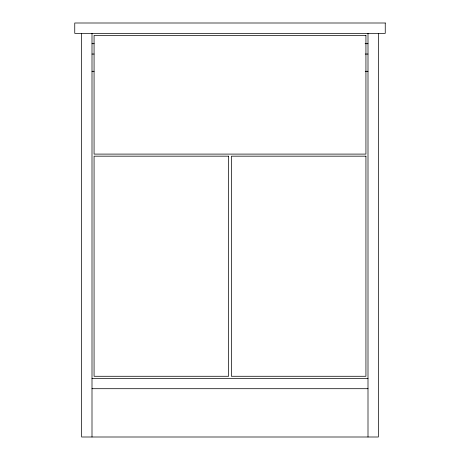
<?xml version="1.0" encoding="UTF-8"?>
<svg xmlns="http://www.w3.org/2000/svg" width="460" height="460" viewBox="0 0 460 460"><rect width="100%" height="100%" fill="white"/><g stroke="black" fill="none" stroke-linecap="round" stroke-linejoin="round"><path stroke-width="0.69" d="M92 43.7L94.156 43.7M365.125 43.7L368 43.7M92 54.05L94.07 54.05M365.24 54.05L368 54.05M92 71.3L94.07 71.3M365.24 71.3L368 71.3M92 378.35L368 378.35M92 388.7L368 388.7M378.35 33.35L378.35 437L81.65 437L81.65 33.35M368 33.35L368 437M92 33.35L92 437M385.25 23L74.75 23L74.75 33.35L385.25 33.35L385.25 23M365.93 35.42L94.07 35.42L94.07 154.1L365.93 154.1L365.93 35.42M228.62 156.17L94.07 156.17L94.07 376.28L228.62 376.28L228.62 156.17M365.93 156.17L231.38 156.17L231.38 376.28L365.93 376.28L365.93 156.17"/></g></svg>
